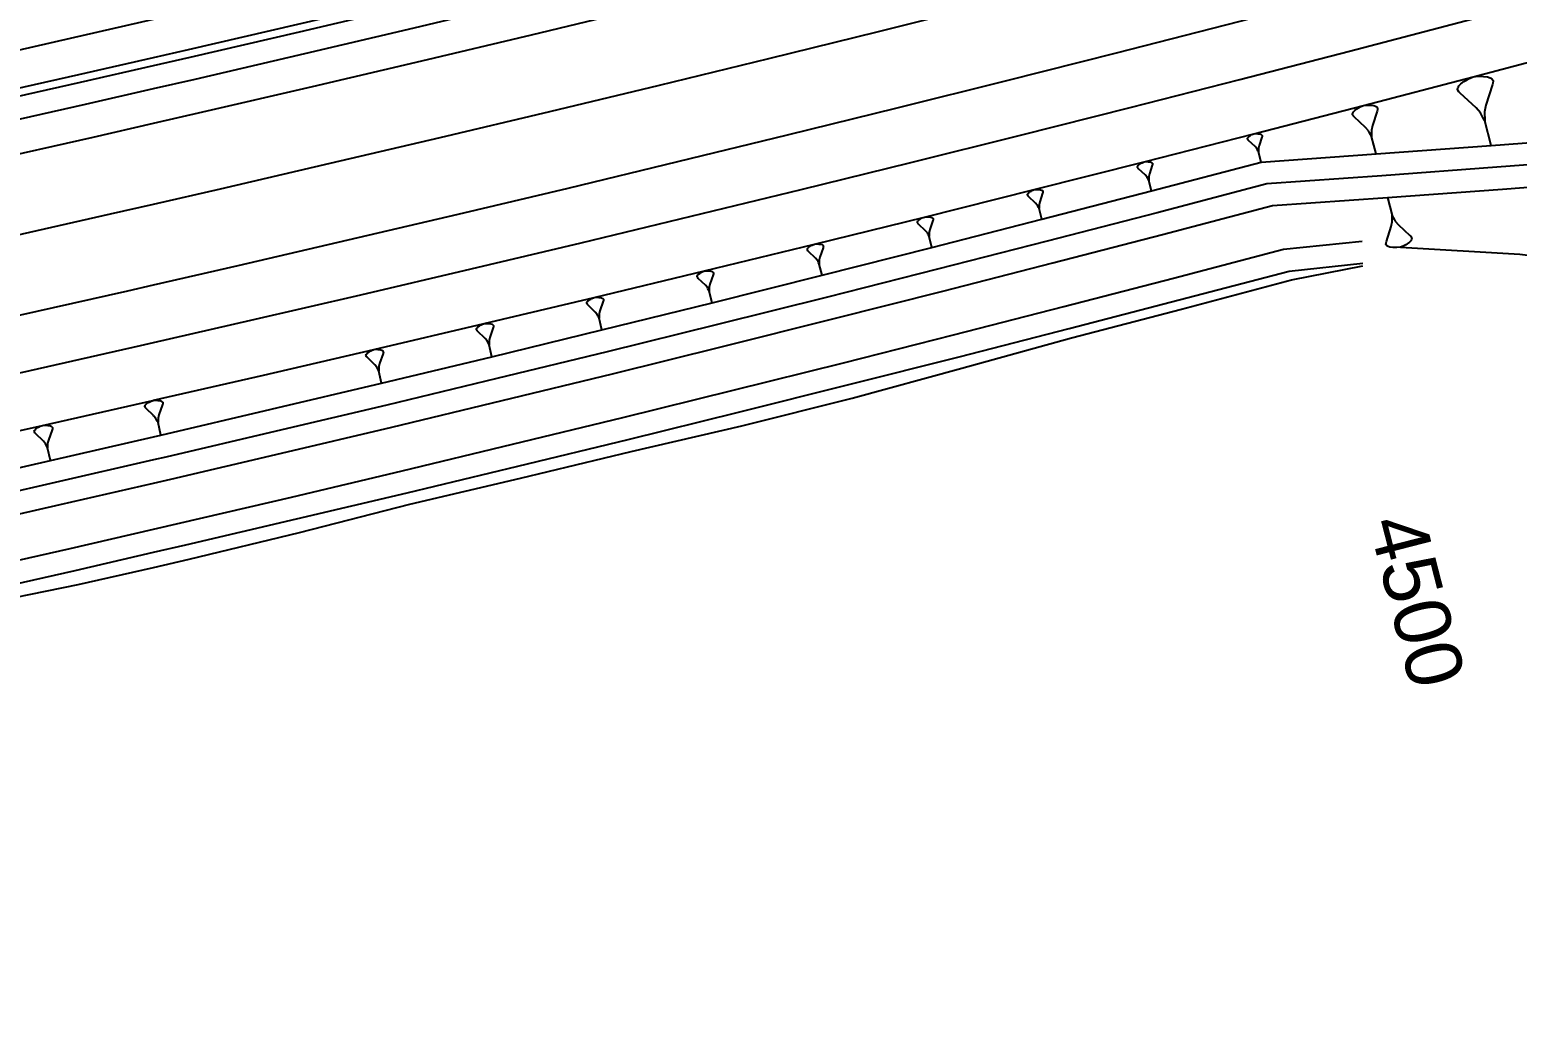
# Model space of a CAD drawing. Extents: x 384551 to 386632, y 802806 to 803252.
# Drawn here: x 385894.5 to 385960.6, y 802847.8 to 802892.2 of the extents above; entities that cross this region are included whole.
import ezdxf
from ezdxf.enums import TextEntityAlignment as Align

# ---------------------------------------------------------------- set-up
doc = ezdxf.new("R2010")
doc.units = 0
doc.layers.get('0').update_dxf_attribs({"linetype": 'CONTINUOUS'})
doc.styles.add('ARIAL', font='ARIAL.FON')

msp = doc.modelspace()

# ---------------------------------------------------------------- linework, layer by layer
at = {"color": 7}
for p, q in [((385958.4255, 802890.0628), (385958.6372, 802890.152)), ((385958.6372, 802890.152), (385958.8655, 802890.1784)), ((385958.8655, 802890.1784), (385958.9995, 802890.1801)), ((385958.9995, 802890.1801), (385959.1021, 802890.1734)), ((385959.1021, 802890.1734), (385959.2758, 802890.1518)), ((385959.2758, 802890.1518), (385959.3866, 802890.1138)), ((385959.3866, 802890.1138), (385959.4263, 802890.0906)), ((385959.4263, 802890.0906), (385959.466, 802890.0674)), ((385957.9423, 802889.5998), (385957.9572, 802889.6709)), ((385957.9505, 802889.5683), (385957.9423, 802889.5998)), ((385958.0068, 802889.4823), (385957.9505, 802889.5683)), ((385957.9572, 802889.6709), (385957.9804, 802889.7106)), ((385957.9804, 802889.7106), (385958.0035, 802889.7503)), ((385958.0035, 802889.7503), (385958.0813, 802889.8379)), ((385958.0547, 802889.4277), (385958.0068, 802889.4823)), ((385958.7642, 802888.774), (385958.0547, 802889.4277)), ((385958.0813, 802889.8379), (385958.222, 802889.9421)), ((385958.222, 802889.9421), (385958.308, 802889.9983)), ((385958.308, 802889.9983), (385958.4255, 802890.0628)), ((385959.5007, 802889.8077), (385959.2042, 802888.8897)), ((385959.466, 802890.0674), (385959.514, 802890.0128)), ((385959.5156, 802889.8788), (385959.5007, 802889.8077)), ((385959.514, 802890.0128), (385959.5222, 802889.9814)), ((385959.5222, 802889.9814), (385959.5156, 802889.8788)), ((385953.4741, 802888.7322), (385953.5349, 802888.7717)), ((385953.5349, 802888.7717), (385953.6179, 802888.8169)), ((385953.6179, 802888.8169), (385953.7674, 802888.8795)), ((385953.7674, 802888.8795), (385953.9285, 802888.8976)), ((385953.9285, 802888.8976), (385954.023, 802888.8985)), ((385954.023, 802888.8985), (385954.0954, 802888.8936)), ((385954.0954, 802888.8936), (385954.2178, 802888.8781)), ((385954.2178, 802888.8781), (385954.2959, 802888.851)), ((385954.2959, 802888.851), (385954.3239, 802888.8346)), ((385954.3239, 802888.8346), (385954.3518, 802888.8182)), ((385954.3518, 802888.8182), (385954.3856, 802888.7795)), ((385954.3856, 802888.7795), (385954.3913, 802888.7574)), ((385958.956, 802888.5556), (385958.7642, 802888.774)), ((385959.2042, 802888.8897), (385959.1446, 802888.6051)), ((385953.2762, 802888.4913), (385953.2868, 802888.5414)), ((385953.2819, 802888.4691), (385953.2762, 802888.4913)), ((385953.3214, 802888.4083), (385953.2819, 802888.4691)), ((385953.2868, 802888.5414), (385953.3032, 802888.5694)), ((385953.3032, 802888.5694), (385953.3197, 802888.5973)), ((385953.3197, 802888.5973), (385953.3747, 802888.659)), ((385953.3551, 802888.3697), (385953.3214, 802888.4083)), ((385953.8543, 802887.9072), (385953.3551, 802888.3697)), ((385953.3747, 802888.659), (385953.4741, 802888.7322)), ((385954.3758, 802888.6349), (385954.1649, 802887.9879)), ((385954.3864, 802888.685), (385954.3758, 802888.6349)), ((385954.3913, 802888.7574), (385954.3864, 802888.685)), ((385959.0205, 802888.4381), (385958.956, 802888.5556)), ((385959.0849, 802888.3206), (385959.0205, 802888.4381)), ((385959.1494, 802888.2032), (385959.0849, 802888.3206)), ((385959.1446, 802888.6051), (385959.1462, 802888.4711)), ((385959.1462, 802888.4711), (385959.1478, 802888.3372)), ((385959.1478, 802888.3372), (385959.1494, 802888.2032)), ((385959.4386, 802887.103), (385959.1494, 802888.2032)), ((385948.614, 802887.4246), (385948.6236, 802887.4408)), ((385948.6236, 802887.4408), (385948.6332, 802887.457)), ((385948.6332, 802887.457), (385948.6653, 802887.4928)), ((385948.6653, 802887.4928), (385948.7233, 802887.5352)), ((385948.7233, 802887.5352), (385948.7587, 802887.5581)), ((385948.7587, 802887.5581), (385948.807, 802887.5843)), ((385948.807, 802887.5843), (385948.8941, 802887.6204)), ((385948.8941, 802887.6204), (385948.9879, 802887.6308)), ((385948.9879, 802887.6308), (385949.0428, 802887.6311)), ((385949.0428, 802887.6311), (385949.0849, 802887.6281)), ((385949.0849, 802887.6281), (385949.1561, 802887.6189)), ((385949.2476, 802887.4772), (385949.1239, 802887.1012)), ((385949.1561, 802887.6189), (385949.2015, 802887.603)), ((385949.2015, 802887.603), (385949.2177, 802887.5934)), ((385949.2177, 802887.5934), (385949.234, 802887.5838)), ((385949.234, 802887.5838), (385949.2535, 802887.5613)), ((385949.2539, 802887.5063), (385949.2476, 802887.4772)), ((385949.2535, 802887.5613), (385949.2568, 802887.5484)), ((385949.2568, 802887.5484), (385949.2539, 802887.5063)), ((385953.9891, 802887.7528), (385953.8543, 802887.9072)), ((385954.0344, 802887.6698), (385953.9891, 802887.7528)), ((385954.0796, 802887.5868), (385954.0344, 802887.6698)), ((385954.1249, 802887.5038), (385954.0796, 802887.5868)), ((385954.1649, 802887.9879), (385954.1223, 802887.7874)), ((385954.1223, 802887.7874), (385954.1231, 802887.6929)), ((385954.1231, 802887.6929), (385954.124, 802887.5984)), ((385954.124, 802887.5984), (385954.1249, 802887.5038)), ((385954.3267, 802886.7273), (385954.1249, 802887.5038)), ((385948.6077, 802887.3954), (385948.614, 802887.4246)), ((385948.611, 802887.3825), (385948.6077, 802887.3954)), ((385948.6339, 802887.3471), (385948.611, 802887.3825)), ((385948.6535, 802887.3246), (385948.6339, 802887.3471)), ((385948.9431, 802887.0548), (385948.6535, 802887.3246)), ((385949.0213, 802886.9647), (385948.9431, 802887.0548)), ((385949.0474, 802886.9164), (385949.0213, 802886.9647)), ((385949.0736, 802886.868), (385949.0474, 802886.9164)), ((385949.0998, 802886.8197), (385949.0736, 802886.868)), ((385949.1239, 802887.1012), (385949.0988, 802886.9846)), ((385949.0988, 802886.9846), (385949.0991, 802886.9296)), ((385949.0991, 802886.9296), (385949.0995, 802886.8746)), ((385949.0995, 802886.8746), (385949.0998, 802886.8197)), ((385949.2159, 802886.3676), (385949.0998, 802886.8197)), ((385943.7226, 802886.1447), (385943.7292, 802886.1747)), ((385943.726, 802886.1315), (385943.7226, 802886.1447)), ((385943.7494, 802886.095), (385943.726, 802886.1315)), ((385943.7292, 802886.1747), (385943.7391, 802886.1913)), ((385943.7391, 802886.1913), (385943.749, 802886.2079)), ((385943.749, 802886.2079), (385943.782, 802886.2446)), ((385943.782, 802886.2446), (385943.8417, 802886.288)), ((385943.8417, 802886.288), (385943.8781, 802886.3113)), ((385943.8781, 802886.3113), (385943.9278, 802886.3381)), ((385943.9278, 802886.3381), (385944.0173, 802886.375)), ((385944.0173, 802886.375), (385944.1136, 802886.3853)), ((385944.1136, 802886.3853), (385944.17, 802886.3855)), ((385944.17, 802886.3855), (385944.2132, 802886.3823)), ((385944.2132, 802886.3823), (385944.2863, 802886.3726)), ((385944.3798, 802886.2269), (385944.2517, 802885.8412)), ((385944.2863, 802886.3726), (385944.3328, 802886.3562)), ((385944.3328, 802886.3562), (385944.3495, 802886.3463)), ((385944.3495, 802886.3463), (385944.3661, 802886.3364)), ((385944.3661, 802886.3364), (385944.3861, 802886.3132)), ((385944.3863, 802886.2568), (385944.3798, 802886.2269)), ((385944.3861, 802886.3132), (385944.3895, 802886.2999)), ((385944.3895, 802886.2999), (385944.3863, 802886.2568)), ((385943.7694, 802886.0719), (385943.7494, 802886.095)), ((385944.0659, 802885.794), (385943.7694, 802886.0719)), ((385944.146, 802885.7013), (385944.0659, 802885.794)), ((385944.1727, 802885.6516), (385944.146, 802885.7013)), ((385944.1995, 802885.6019), (385944.1727, 802885.6516)), ((385944.2262, 802885.5522), (385944.1995, 802885.6019)), ((385944.2517, 802885.8412), (385944.2256, 802885.7216)), ((385944.2256, 802885.7216), (385944.2258, 802885.6651)), ((385944.2258, 802885.6651), (385944.226, 802885.6087)), ((385944.226, 802885.6087), (385944.2262, 802885.5522)), ((385944.3442, 802885.0878), (385944.2262, 802885.5522)), ((385938.8344, 802884.9079), (385938.8411, 802884.9385)), ((385938.8378, 802884.8943), (385938.8344, 802884.9079)), ((385938.8616, 802884.8568), (385938.8378, 802884.8943)), ((385938.8411, 802884.9385), (385938.8513, 802884.9555)), ((385938.8513, 802884.9555), (385938.8615, 802884.9726)), ((385938.8615, 802884.9726), (385938.8955, 802885.01)), ((385938.8821, 802884.833), (385938.8616, 802884.8568)), ((385939.1853, 802884.5474), (385938.8821, 802884.833)), ((385938.8955, 802885.01), (385938.9568, 802885.0543)), ((385938.9568, 802885.0543), (385938.9942, 802885.0782)), ((385938.9942, 802885.0782), (385939.0452, 802885.1055)), ((385939.0452, 802885.1055), (385939.1371, 802885.143)), ((385939.1371, 802885.143), (385939.2358, 802885.1533)), ((385939.2358, 802885.1533), (385939.2936, 802885.1534)), ((385939.2936, 802885.1534), (385939.3379, 802885.15)), ((385939.3379, 802885.15), (385939.4128, 802885.1399)), ((385939.5082, 802884.9902), (385939.3758, 802884.5952)), ((385939.4128, 802885.1399), (385939.4605, 802885.1229)), ((385939.4605, 802885.1229), (385939.4775, 802885.1127)), ((385939.4775, 802885.1127), (385939.4945, 802885.1025)), ((385939.4945, 802885.1025), (385939.515, 802885.0787)), ((385939.515, 802885.0208), (385939.5082, 802884.9902)), ((385939.515, 802885.0787), (385939.5184, 802885.0651)), ((385939.5184, 802885.0651), (385939.515, 802885.0208)), ((385939.267, 802884.4522), (385939.1853, 802884.5474)), ((385939.2943, 802884.4011), (385939.267, 802884.4522)), ((385939.3216, 802884.3501), (385939.2943, 802884.4011)), ((385939.3489, 802884.2991), (385939.3216, 802884.3501)), ((385939.3758, 802884.5952), (385939.3487, 802884.4727)), ((385939.3487, 802884.4727), (385939.3488, 802884.4148)), ((385939.3488, 802884.4148), (385939.3488, 802884.3569)), ((385939.3488, 802884.3569), (385939.3489, 802884.2991)), ((385939.4684, 802883.8227), (385939.3489, 802884.2991)), ((385954.8296, 802884.7915), (385955.0366, 802883.9951)), ((385933.9429, 802883.6848), (385933.95, 802883.7162)), ((385933.9464, 802883.6709), (385933.9429, 802883.6848)), ((385933.9707, 802883.6325), (385933.9464, 802883.6709)), ((385933.95, 802883.7162), (385933.9604, 802883.7336)), ((385933.9604, 802883.7336), (385933.9709, 802883.751)), ((385933.9916, 802883.6081), (385933.9707, 802883.6325)), ((385933.9709, 802883.751), (385934.0058, 802883.7892)), ((385934.3011, 802883.3149), (385933.9916, 802883.6081)), ((385934.0058, 802883.7892), (385934.0686, 802883.8344)), ((385934.0686, 802883.8344), (385934.107, 802883.8587)), ((385934.107, 802883.8587), (385934.1593, 802883.8865)), ((385934.1593, 802883.8865), (385934.2534, 802883.9246)), ((385934.2534, 802883.9246), (385934.3545, 802883.9349)), ((385934.3545, 802883.9349), (385934.4137, 802883.9348)), ((385934.4137, 802883.9348), (385934.459, 802883.9312)), ((385934.459, 802883.9312), (385934.5356, 802883.9206)), ((385934.6329, 802883.7671), (385934.4963, 802883.3633)), ((385934.5356, 802883.9206), (385934.5844, 802883.9031)), ((385934.5844, 802883.9031), (385934.6018, 802883.8926)), ((385934.6018, 802883.8926), (385934.6192, 802883.8821)), ((385934.6192, 802883.8821), (385934.64, 802883.8577)), ((385934.6399, 802883.7985), (385934.6329, 802883.7671)), ((385934.6435, 802883.8438), (385934.6399, 802883.7985)), ((385934.64, 802883.8577), (385934.6435, 802883.8438)), ((385954.7793, 802882.835), (385954.9955, 802883.4985)), ((385954.9955, 802883.4985), (385955.0393, 802883.7042)), ((385955.0366, 802883.9951), (385955.083, 802883.9099)), ((385955.0375, 802883.8981), (385955.0366, 802883.9951)), ((385955.0384, 802883.8012), (385955.0375, 802883.8981)), ((385955.0393, 802883.7042), (385955.0384, 802883.8012)), ((385955.083, 802883.9099), (385955.1294, 802883.8248)), ((385955.1294, 802883.8248), (385955.1758, 802883.7397)), ((385955.1758, 802883.7397), (385955.3141, 802883.5813)), ((385955.3141, 802883.5813), (385955.8261, 802883.107)), ((385934.3845, 802883.2172), (385934.3011, 802883.3149)), ((385934.4123, 802883.1649), (385934.3845, 802883.2172)), ((385934.44, 802883.1125), (385934.4123, 802883.1649)), ((385934.4678, 802883.0602), (385934.44, 802883.1125)), ((385934.4679, 802883.1195), (385934.4678, 802883.0602)), ((385934.5888, 802882.5723), (385934.4678, 802883.0602)), ((385934.468, 802883.1787), (385934.4679, 802883.1195)), ((385934.4681, 802883.2379), (385934.468, 802883.1787)), ((385934.4963, 802883.3633), (385934.4681, 802883.2379)), ((385954.7683, 802882.7836), (385954.7793, 802882.835)), ((385955.8624, 802882.8735), (385955.806, 802882.8103)), ((385955.8261, 802883.107), (385955.8607, 802883.0674)), ((385955.8607, 802883.0674), (385955.9012, 802883.005)), ((385955.8793, 802882.9022), (385955.8624, 802882.8735)), ((385955.8961, 802882.9309), (385955.8793, 802882.9022)), ((385955.9071, 802882.9823), (385955.8961, 802882.9309)), ((385955.9012, 802883.005), (385955.9071, 802882.9823)), ((385929.0484, 802882.4756), (385929.0557, 802882.5076)), ((385929.0519, 802882.4613), (385929.0484, 802882.4756)), ((385929.0766, 802882.4221), (385929.0519, 802882.4613)), ((385929.0557, 802882.5076), (385929.0664, 802882.5254)), ((385929.0664, 802882.5254), (385929.0772, 802882.5431)), ((385929.0979, 802882.397), (385929.0766, 802882.4221)), ((385929.0772, 802882.5431), (385929.113, 802882.5821)), ((385929.4134, 802882.0965), (385929.0979, 802882.397)), ((385929.113, 802882.5821), (385929.1773, 802882.6281)), ((385929.1773, 802882.6281), (385929.2166, 802882.6529)), ((385929.2166, 802882.6529), (385929.2701, 802882.6811)), ((385929.2701, 802882.6811), (385929.3664, 802882.7198)), ((385929.3664, 802882.7198), (385929.4697, 802882.73)), ((385929.4697, 802882.73), (385929.5303, 802882.7297)), ((385929.5303, 802882.7297), (385929.5765, 802882.726)), ((385929.5765, 802882.726), (385929.6548, 802882.7149)), ((385929.7538, 802882.5578), (385929.613, 802882.1454)), ((385929.6548, 802882.7149), (385929.7046, 802882.6969)), ((385929.7046, 802882.6969), (385929.7224, 802882.6861)), ((385929.7224, 802882.6861), (385929.7401, 802882.6753)), ((385929.7401, 802882.6753), (385929.7614, 802882.6503)), ((385929.7611, 802882.5898), (385929.7538, 802882.5578)), ((385929.7648, 802882.6361), (385929.7611, 802882.5898)), ((385929.7614, 802882.6503), (385929.7648, 802882.6361)), ((385954.7633, 802882.7094), (385954.7683, 802882.7836)), ((385954.7692, 802882.6866), (385954.7633, 802882.7094)), ((385954.8038, 802882.647), (385954.7692, 802882.6866)), ((385954.8325, 802882.6302), (385954.8038, 802882.647)), ((385954.8612, 802882.6134), (385954.8325, 802882.6302)), ((385954.9412, 802882.5856), (385954.8612, 802882.6134)), ((385955.0669, 802882.5696), (385954.9412, 802882.5856)), ((385955.141, 802882.5646), (385955.0669, 802882.5696)), ((385955.238, 802882.5655), (385955.141, 802882.5646)), ((385955.4032, 802882.5841), (385955.238, 802882.5655)), ((385955.5566, 802882.6483), (385955.4032, 802882.5841)), ((385955.6417, 802882.6947), (385955.5566, 802882.6483)), ((385955.704, 802882.7352), (385955.6417, 802882.6947)), ((385955.806, 802882.8103), (385955.704, 802882.7352)), ((385924.3777, 802881.4893), (385924.4761, 802881.5286)), ((385924.4761, 802881.5286), (385924.5816, 802881.5387)), ((385924.5816, 802881.5387), (385924.6434, 802881.5382)), ((385924.6434, 802881.5382), (385924.6906, 802881.5343)), ((385924.6906, 802881.5343), (385924.7705, 802881.5228)), ((385924.7705, 802881.5228), (385924.8212, 802881.5042)), ((385924.8212, 802881.5042), (385924.8393, 802881.4932)), ((385924.8393, 802881.4932), (385924.8574, 802881.4821)), ((385929.4984, 802881.9964), (385929.4134, 802882.0965)), ((385929.5266, 802881.9428), (385929.4984, 802881.9964)), ((385929.5548, 802881.8893), (385929.5266, 802881.9428)), ((385929.5831, 802881.8357), (385929.5548, 802881.8893)), ((385929.5834, 802881.8963), (385929.5831, 802881.8357)), ((385929.7054, 802881.3367), (385929.5831, 802881.8357)), ((385929.5836, 802881.9568), (385929.5834, 802881.8963)), ((385929.5839, 802882.0173), (385929.5836, 802881.9568)), ((385929.613, 802882.1454), (385929.5839, 802882.0173)), ((385924.1508, 802881.2802), (385924.1583, 802881.3129)), ((385924.1543, 802881.2656), (385924.1508, 802881.2802)), ((385924.1794, 802881.2255), (385924.1543, 802881.2656)), ((385924.1583, 802881.3129), (385924.1693, 802881.331)), ((385924.1693, 802881.331), (385924.1804, 802881.3491)), ((385924.2011, 802881.1999), (385924.1794, 802881.2255)), ((385924.1804, 802881.3491), (385924.217, 802881.3888)), ((385924.5222, 802880.8922), (385924.2011, 802881.1999)), ((385924.217, 802881.3888), (385924.2828, 802881.4355)), ((385924.2828, 802881.4355), (385924.3229, 802881.4607)), ((385924.3229, 802881.4607), (385924.3777, 802881.4893)), ((385924.6087, 802880.7898), (385924.5222, 802880.8922)), ((385924.7262, 802880.9415), (385924.6961, 802880.8109)), ((385924.871, 802881.3621), (385924.7262, 802880.9415)), ((385924.8574, 802881.4821), (385924.879, 802881.4565)), ((385924.8785, 802881.3947), (385924.871, 802881.3621)), ((385924.8825, 802881.442), (385924.8785, 802881.3947)), ((385924.879, 802881.4565), (385924.8825, 802881.442)), ((385919.2805, 802880.1688), (385919.3179, 802880.2091)), ((385919.3179, 802880.2091), (385919.3851, 802880.2566)), ((385919.3851, 802880.2566), (385919.4261, 802880.2821)), ((385919.4261, 802880.2821), (385919.482, 802880.3112)), ((385919.482, 802880.3112), (385919.5825, 802880.3509)), ((385919.5825, 802880.3509), (385919.69, 802880.361)), ((385919.69, 802880.361), (385919.753, 802880.3603)), ((385919.753, 802880.3603), (385919.8011, 802880.3561)), ((385919.8011, 802880.3561), (385919.8825, 802880.3442)), ((385919.9846, 802880.1801), (385919.8357, 802879.7518)), ((385919.8825, 802880.3442), (385919.9342, 802880.3251)), ((385919.9342, 802880.3251), (385919.9526, 802880.3138)), ((385919.9526, 802880.3138), (385919.971, 802880.3025)), ((385919.971, 802880.3025), (385919.993, 802880.2763)), ((385919.9924, 802880.2134), (385919.9846, 802880.1801)), ((385919.9966, 802880.2615), (385919.9924, 802880.2134)), ((385919.993, 802880.2763), (385919.9966, 802880.2615)), ((385924.6374, 802880.735), (385924.6087, 802880.7898)), ((385924.6661, 802880.6803), (385924.6374, 802880.735)), ((385924.6947, 802880.6256), (385924.6661, 802880.6803)), ((385924.6952, 802880.6874), (385924.6947, 802880.6256)), ((385924.8182, 802880.1158), (385924.6947, 802880.6256)), ((385924.6956, 802880.7491), (385924.6952, 802880.6874)), ((385924.6961, 802880.8109), (385924.6956, 802880.7491)), ((385919.2501, 802880.0987), (385919.2579, 802880.1319)), ((385919.2537, 802880.0838), (385919.2501, 802880.0987)), ((385919.2792, 802880.0428), (385919.2537, 802880.0838)), ((385919.2579, 802880.1319), (385919.2692, 802880.1503)), ((385919.2692, 802880.1503), (385919.2805, 802880.1688)), ((385919.3011, 802880.0166), (385919.2792, 802880.0428)), ((385919.6277, 802879.702), (385919.3011, 802880.0166)), ((385919.7156, 802879.5974), (385919.6277, 802879.702)), ((385919.7447, 802879.5415), (385919.7156, 802879.5974)), ((385919.7737, 802879.4856), (385919.7447, 802879.5415)), ((385919.8041, 802879.5557), (385919.8034, 802879.4927)), ((385919.8047, 802879.6187), (385919.8041, 802879.5557)), ((385919.8357, 802879.7518), (385919.8047, 802879.6187)), ((385914.3465, 802878.931), (385914.3544, 802878.9648)), ((385914.35, 802878.9158), (385914.3465, 802878.931)), ((385914.3759, 802878.874), (385914.35, 802878.9158)), ((385914.3544, 802878.9648), (385914.366, 802878.9835)), ((385914.366, 802878.9835), (385914.3776, 802879.0022)), ((385914.3982, 802878.8473), (385914.3759, 802878.874)), ((385914.3776, 802879.0022), (385914.4158, 802879.0432)), ((385914.4158, 802879.0432), (385914.4844, 802879.0914)), ((385914.4844, 802879.0914), (385914.5262, 802879.1173)), ((385914.5262, 802879.1173), (385914.5832, 802879.1467)), ((385914.5832, 802879.1467), (385914.6856, 802879.1869)), ((385914.6856, 802879.1869), (385914.7951, 802879.1968)), ((385914.7951, 802879.1968), (385914.8593, 802879.196)), ((385914.8593, 802879.196), (385914.9083, 802879.1916)), ((385914.9083, 802879.1916), (385914.9911, 802879.1792)), ((385915.0946, 802879.0118), (385914.9418, 802878.5761)), ((385914.9911, 802879.1792), (385915.0437, 802879.1596)), ((385915.0437, 802879.1596), (385915.0624, 802879.148)), ((385915.0624, 802879.148), (385915.0811, 802879.1365)), ((385915.0811, 802879.1365), (385915.1034, 802879.1098)), ((385915.1026, 802879.0456), (385915.0946, 802879.0118)), ((385915.107, 802879.0946), (385915.1026, 802879.0456)), ((385915.1034, 802879.1098), (385915.107, 802879.0946)), ((385919.8028, 802879.4297), (385919.7737, 802879.4856)), ((385919.8034, 802879.4927), (385919.8028, 802879.4297)), ((385919.9272, 802878.9097), (385919.8028, 802879.4297)), ((385914.7298, 802878.526), (385914.3982, 802878.8473)), ((385914.819, 802878.4192), (385914.7298, 802878.526)), ((385914.8484, 802878.3622), (385914.819, 802878.4192)), ((385914.8779, 802878.3053), (385914.8484, 802878.3622)), ((385914.9073, 802878.2483), (385914.8779, 802878.3053)), ((385914.9082, 802878.3124), (385914.9073, 802878.2483)), ((385915.0325, 802877.7184), (385914.9073, 802878.2483)), ((385914.909, 802878.3766), (385914.9082, 802878.3124)), ((385914.9098, 802878.4407), (385914.909, 802878.3766)), ((385914.9418, 802878.5761), (385914.9098, 802878.4407)), ((385909.4398, 802877.7771), (385909.4481, 802877.8115)), ((385909.4434, 802877.7617), (385909.4398, 802877.7771)), ((385909.4696, 802877.7191), (385909.4434, 802877.7617)), ((385909.4481, 802877.8115), (385909.4599, 802877.8305)), ((385909.4599, 802877.8305), (385909.4717, 802877.8495)), ((385909.4922, 802877.6919), (385909.4696, 802877.7191)), ((385909.4717, 802877.8495), (385909.5107, 802877.8911)), ((385909.8286, 802877.3642), (385909.4922, 802877.6919)), ((385909.5107, 802877.8911), (385909.5806, 802877.9399)), ((385909.5806, 802877.9399), (385909.6232, 802877.9661)), ((385909.6232, 802877.9661), (385909.6812, 802877.9959)), ((385909.6812, 802877.9959), (385909.7855, 802878.0365)), ((385909.7855, 802878.0365), (385909.8969, 802878.0462)), ((385909.8969, 802878.0462), (385909.9622, 802878.0452)), ((385909.9622, 802878.0452), (385910.012, 802878.0406)), ((385910.012, 802878.0406), (385910.0962, 802878.0277)), ((385910.201, 802877.8572), (385910.0443, 802877.4145)), ((385910.0962, 802878.0277), (385910.1496, 802878.0077)), ((385910.1496, 802878.0077), (385910.1686, 802877.9959)), ((385910.1686, 802877.9959), (385910.1876, 802877.9841)), ((385910.1876, 802877.9841), (385910.2102, 802877.9568)), ((385910.2092, 802877.8916), (385910.201, 802877.8572)), ((385910.2138, 802877.9414), (385910.2092, 802877.8916)), ((385910.2102, 802877.9568), (385910.2138, 802877.9414)), ((385909.919, 802877.2553), (385909.8286, 802877.3642)), ((385909.9488, 802877.1973), (385909.919, 802877.2553)), ((385909.9786, 802877.1392), (385909.9488, 802877.1973)), ((385910.0084, 802877.0812), (385909.9786, 802877.1392)), ((385910.0094, 802877.1464), (385910.0084, 802877.0812)), ((385910.1342, 802876.5419), (385910.0084, 802877.0812)), ((385910.0104, 802877.2116), (385910.0094, 802877.1464)), ((385910.0115, 802877.2769), (385910.0104, 802877.2116)), ((385910.0443, 802877.4145), (385910.0115, 802877.2769)), ((385899.6179, 802875.511), (385899.6266, 802875.5464)), ((385899.6266, 802875.5464), (385899.6389, 802875.566)), ((385899.6389, 802875.566), (385899.6512, 802875.5855)), ((385899.6512, 802875.5855), (385899.6917, 802875.6282)), ((385899.6917, 802875.6282), (385899.764, 802875.6781)), ((385899.764, 802875.6781), (385899.8081, 802875.7048)), ((385899.8081, 802875.7048), (385899.8681, 802875.7352)), ((385899.8681, 802875.7352), (385899.9758, 802875.7764)), ((385899.9758, 802875.7764), (385900, 802875.7784)), ((385900, 802875.7784), (385900.0908, 802875.7859)), ((385900.0908, 802875.7859), (385900.158, 802875.7844)), ((385900.158, 802875.7844), (385900.2094, 802875.7794)), ((385900.2094, 802875.7794), (385900.2961, 802875.7657)), ((385900.4032, 802875.5892), (385900.2391, 802875.1336)), ((385900.2961, 802875.7657), (385900.3511, 802875.7447)), ((385900.3511, 802875.7447), (385900.3706, 802875.7324)), ((385900.3706, 802875.7324), (385900.3902, 802875.7201)), ((385900.3902, 802875.7201), (385900.4133, 802875.6919)), ((385900.4119, 802875.6247), (385900.4032, 802875.5892)), ((385900.4169, 802875.676), (385900.4119, 802875.6247)), ((385900.4133, 802875.6919), (385900.4169, 802875.676)), ((385899.6215, 802875.4951), (385899.6179, 802875.511)), ((385899.6483, 802875.451), (385899.6215, 802875.4951)), ((385899.6714, 802875.4228), (385899.6483, 802875.451)), ((385900, 802875.0992), (385899.6714, 802875.4228)), ((385900.0164, 802875.083), (385900, 802875.0992)), ((385900.109, 802874.9702), (385900.0164, 802875.083)), ((385900.1394, 802874.9102), (385900.109, 802874.9702)), ((385900.1698, 802874.8502), (385900.1394, 802874.9102)), ((385900.203, 802874.9247), (385900.2016, 802874.8574)), ((385900.2045, 802874.9919), (385900.203, 802874.9247)), ((385900.2391, 802875.1336), (385900.2045, 802874.9919)), ((385894.7027, 802874.3987), (385894.7116, 802874.4347)), ((385894.7063, 802874.3826), (385894.7027, 802874.3987)), ((385894.7333, 802874.3378), (385894.7063, 802874.3826)), ((385894.7116, 802874.4347), (385894.7241, 802874.4544)), ((385894.7241, 802874.4544), (385894.7366, 802874.4742)), ((385894.7567, 802874.3092), (385894.7333, 802874.3378)), ((385894.7366, 802874.4742), (385894.7778, 802874.5173)), ((385895.1055, 802873.9637), (385894.7567, 802874.3092)), ((385894.7778, 802874.5173), (385894.8512, 802874.5677)), ((385894.8512, 802874.5677), (385894.896, 802874.5947)), ((385894.896, 802874.5947), (385894.957, 802874.6254)), ((385894.957, 802874.6254), (385895.0663, 802874.6669)), ((385895.0663, 802874.6669), (385895.1829, 802874.6761)), ((385895.1829, 802874.6761), (385895.2511, 802874.6745)), ((385895.2511, 802874.6745), (385895.3031, 802874.6692)), ((385895.3031, 802874.6692), (385895.3911, 802874.655)), ((385895.4991, 802874.4759), (385895.3315, 802874.0144)), ((385895.3911, 802874.655), (385895.4467, 802874.6336)), ((385895.4467, 802874.6336), (385895.4665, 802874.6211)), ((385895.4665, 802874.6211), (385895.4863, 802874.6086)), ((385895.4863, 802874.6086), (385895.5096, 802874.5799)), ((385895.508, 802874.5118), (385895.4991, 802874.4759)), ((385895.5133, 802874.5638), (385895.508, 802874.5118)), ((385895.5096, 802874.5799), (385895.5133, 802874.5638)), ((385900.2002, 802874.7902), (385900.1698, 802874.8502)), ((385900.2016, 802874.8574), (385900.2002, 802874.7902)), ((385900.3268, 802874.2334), (385900.2002, 802874.7902)), ((385895.1991, 802873.8491), (385895.1055, 802873.9637)), ((385895.2297, 802873.7881), (385895.1991, 802873.8491)), ((385895.2603, 802873.7272), (385895.2297, 802873.7881)), ((385895.291, 802873.6663), (385895.2603, 802873.7272)), ((385895.2926, 802873.7344), (385895.291, 802873.6663)), ((385895.4178, 802873.1014), (385895.291, 802873.6663)), ((385895.2943, 802873.8026), (385895.2926, 802873.7344)), ((385895.2959, 802873.8708), (385895.2943, 802873.8026)), ((385895.3315, 802874.0144), (385895.2959, 802873.8708))]:
    msp.add_line(p, q, dxfattribs=at)
at = {"color": 7, "linetype": 'CONTINUOUS'}
for points in [[(385900, 802880.9113), (385903.7597, 802881.772), (385908.6494, 802882.9057), (385913.536, 802884.053), (385918.4194, 802885.2138), (385923.2995, 802886.3882), (385928.1763, 802887.5761), (385933.0499, 802888.7776), (385937.92, 802889.9926), (385942.7868, 802891.2212), (385947.6501, 802892.4632), (385952.51, 802893.7188), (385957.3664, 802894.9878), (385962.2192, 802896.2704), (385967.0685, 802897.5664), (385971.9141, 802898.8759), (385976.0284, 802900)], [(385900, 802884.5019), (385902.9739, 802885.1827), (385907.8542, 802886.3141), (385912.7313, 802887.4592), (385917.6052, 802888.6178), (385922.4759, 802889.7899), (385927.3433, 802890.9755), (385932.2074, 802892.1747), (385937.0681, 802893.3874), (385941.9254, 802894.6135), (385946.7794, 802895.8532), (385951.6298, 802897.1063), (385956.4768, 802898.3729), (385961.3202, 802899.653), (385962.6187, 802900)], [(385900, 802888.0924), (385902.1882, 802888.5933), (385907.059, 802889.7226), (385911.9266, 802890.8654), (385916.791, 802892.0218), (385921.6523, 802893.1916), (385926.5102, 802894.3749), (385931.3649, 802895.5718), (385936.2162, 802896.7821), (385941.0641, 802898.0059), (385945.9086, 802899.2431), (385948.8382, 802900)], [(385900, 802874.158), (385900.3268, 802874.2334), (385905.2323, 802875.3803), (385910.1342, 802876.5419), (385915.0325, 802877.7184), (385919.9272, 802878.9097), (385924.8182, 802880.1158), (385929.7054, 802881.3367), (385934.5888, 802882.5723), (385939.4684, 802883.8227), (385944.3442, 802885.0878), (385949.2159, 802886.3676), (385954.3267, 802886.7273), (385959.4386, 802887.103), (385964.5515, 802887.4948), (385969.395, 802888.9095), (385974.2338, 802890.3389), (385979.0681, 802891.7828)], [(385800, 802868.1473), (385804.1675, 802868.8605), (385809.0935, 802869.7176), (385814.0171, 802870.5883), (385818.9383, 802871.4728), (385823.8569, 802872.3709), (385828.7731, 802873.2827), (385833.6867, 802874.2081), (385838.5977, 802875.1472), (385843.5061, 802876.0999), (385848.4119, 802877.0662), (385853.3149, 802878.0462), (385858.2152, 802879.0397), (385863.1127, 802880.0469), (385868.0074, 802881.0677), (385872.8992, 802882.1021), (385877.7881, 802883.15), (385882.6742, 802884.2116), (385887.5572, 802885.2867), (385892.4372, 802886.3753), (385897.3142, 802887.4776), (385900, 802888.0924)], [(385964.8084, 802886.5283), (385959.6927, 802886.1358), (385954.5781, 802885.7594), (385949.4647, 802885.3991), (385944.5903, 802884.1185), (385939.7118, 802882.8527), (385934.8295, 802881.6017), (385929.9434, 802880.3654), (385925.0535, 802879.1439), (385920.1598, 802877.9371), (385915.2624, 802876.7452), (385910.3614, 802875.5681), (385905.4568, 802874.4058), (385900.5486, 802873.2583), (385900, 802873.1318)], [(385955.4032, 802882.5841), (385960.7076, 802882.274), (385966.1158, 802881.609), (385971.1132, 802882.5162), (385975.9022, 802884.199), (385979.5761, 802886.2744)], [(385800, 802864.5964), (385804.7627, 802865.4115), (385809.6983, 802866.2702), (385814.6314, 802867.1427), (385819.5622, 802868.0288), (385824.4904, 802868.9287), (385829.4161, 802869.8422), (385834.3393, 802870.7695), (385839.2599, 802871.7104), (385844.1778, 802872.6649), (385849.0931, 802873.6331), (385854.0056, 802874.615), (385858.9154, 802875.6105), (385863.8225, 802876.6196), (385868.7267, 802877.6424), (385873.628, 802878.6788), (385878.5265, 802879.7288), (385883.422, 802880.7924), (385888.3145, 802881.8696), (385893.2041, 802882.9604), (385898.0905, 802884.0647), (385900, 802884.5019)], [(385900, 802869.0269), (385901.4358, 802869.3579), (385906.3548, 802870.5079), (385911.2702, 802871.6727), (385916.1821, 802872.8524), (385921.0903, 802874.0469), (385925.9947, 802875.2562), (385930.8955, 802876.4804), (385935.7924, 802877.7193), (385940.6855, 802878.973), (385945.5747, 802880.2415), (385950.4599, 802881.5248), (385953.7342, 802881.8683)], [(385900, 802868.3595), (385901.5814, 802868.7176), (385906.4936, 802869.9054), (385911.3876, 802871.1696), (385916.3068, 802872.3243), (385921.219, 802873.5086), (385926.142, 802874.648), (385931.0444, 802875.8725), (385935.9194, 802877.2073), (385940.7908, 802878.5534), (385945.6774, 802879.8371), (385950.5616, 802881.1289), (385953.7392, 802881.7572)], [(385800, 802861.0467), (385800.4104, 802861.1157), (385805.3579, 802861.9624), (385810.303, 802862.8229), (385815.2458, 802863.697), (385820.186, 802864.5849), (385825.1239, 802865.4865), (385830.0591, 802866.4018), (385834.9919, 802867.3308), (385839.922, 802868.2736), (385844.8495, 802869.23), (385849.7743, 802870.2001), (385854.6964, 802871.1838), (385859.6157, 802872.1813), (385864.5323, 802873.1924), (385869.446, 802874.2171), (385874.3568, 802875.2555), (385879.2648, 802876.3076), (385884.1698, 802877.3732), (385889.0718, 802878.4525), (385893.9709, 802879.5454), (385898.8668, 802880.6519), (385900, 802880.9113)], [(385800, 802854.1669), (385801.5456, 802854.4261), (385806.512, 802855.2742), (385811.4758, 802856.1374), (385816.437, 802857.0156), (385821.3955, 802857.9088), (385826.3512, 802858.817), (385831.3042, 802859.7402), (385836.2543, 802860.6784), (385841.2016, 802861.6315), (385846.1459, 802862.5996), (385851.0873, 802863.5827), (385856.0257, 802864.5807), (385860.9609, 802865.5936), (385865.8931, 802866.6215), (385870.8221, 802867.6642), (385875.7478, 802868.7219), (385880.6704, 802869.7945), (385885.5896, 802870.8819), (385890.5054, 802871.9842), (385895.4178, 802873.1014), (385900, 802874.158)], [(385900, 802873.1318), (385895.6369, 802872.1257), (385890.7218, 802871.0079), (385885.8032, 802869.905), (385880.8813, 802868.817), (385875.9561, 802867.7438), (385871.0276, 802866.6856), (385866.0959, 802865.6422), (385861.161, 802864.6138), (385856.223, 802863.6003), (385851.2819, 802862.6018), (385846.3379, 802861.6182), (385841.3908, 802860.6496), (385836.4408, 802859.6959), (385831.4879, 802858.7572), (385826.5322, 802857.8335), (385821.5737, 802856.9248), (385816.6125, 802856.0311), (385811.6486, 802855.1524), (385806.6821, 802854.2888), (385801.7129, 802853.4402), (385800, 802853.1529)], [(385800, 802849.0971), (385802.3822, 802849.4965), (385807.3623, 802850.347), (385812.3397, 802851.2126), (385817.3146, 802852.0932), (385822.2867, 802852.9889), (385827.2562, 802853.8996), (385832.2228, 802854.8253), (385837.1866, 802855.766), (385842.1475, 802856.7218), (385847.1055, 802857.6925), (385852.0605, 802858.6783), (385857.0124, 802859.679), (385861.9613, 802860.6947), (385866.9071, 802861.7254), (385871.8497, 802862.771), (385876.789, 802863.8315), (385881.7251, 802864.907), (385886.6579, 802865.9974), (385891.5873, 802867.1027), (385896.5133, 802868.2229), (385900, 802869.0269)], [(385800, 802847.8363), (385802.5747, 802848.3621), (385807.5477, 802849.2725), (385812.5175, 802850.1991), (385817.4864, 802851.1294), (385822.4579, 802852.0441), (385827.426, 802852.9765), (385832.3912, 802853.9242), (385837.3647, 802854.8278), (385842.3544, 802855.6477), (385847.3421, 802856.4825), (385852.2989, 802857.4766), (385857.2056, 802858.7195), (385862.1094, 802859.9697), (385867.0187, 802861.1862), (385871.9294, 802862.3914), (385876.8655, 802863.4721), (385881.8011, 802864.5547), (385886.7477, 802865.5865), (385891.7017, 802866.5863), (385896.6528, 802867.6015), (385900, 802868.3595)]]:
    msp.add_lwpolyline(points, dxfattribs=at)
at = {"color": 2, "linetype": 'CONTINUOUS'}
for points in [[(385900, 802878.3466), (385904.321, 802879.3358), (385909.2175, 802880.4711), (385914.1108, 802881.6199), (385919.0009, 802882.7824), (385923.8878, 802883.9584), (385928.7714, 802885.148), (385933.6517, 802886.3511), (385938.5286, 802887.5678), (385943.4021, 802888.7981), (385948.2721, 802890.0418), (385953.1387, 802891.2991), (385958.0018, 802892.5699), (385962.8614, 802893.8543), (385967.7173, 802895.1521), (385972.5696, 802896.4634), (385977.4183, 802897.7881), (385982.2633, 802899.1264), (385985.3923, 802900)], [(385900, 802889.6312), (385901.8514, 802890.055), (385906.7181, 802891.1834), (385911.5817, 802892.3252), (385916.4421, 802893.4806), (385921.2993, 802894.6495), (385926.1532, 802895.8318), (385931.0038, 802897.0277), (385935.851, 802898.237), (385940.6949, 802899.4597), (385942.8103, 802900)], [(385800, 802872.7127), (385803.4023, 802873.2949), (385808.316, 802874.1499), (385813.2273, 802875.0185), (385818.1361, 802875.9007), (385823.0425, 802876.7966), (385827.9464, 802877.7061), (385832.8477, 802878.6292), (385837.7464, 802879.5659), (385842.6426, 802880.5162), (385847.536, 802881.4801), (385852.4268, 802882.4576), (385857.3148, 802883.4487), (385862.2001, 802884.4534), (385867.0825, 802885.4716), (385871.9621, 802886.5034), (385876.8389, 802887.5488), (385881.7127, 802888.6076), (385886.5835, 802889.6801), (385891.4513, 802890.766), (385896.3161, 802891.8655), (385900, 802892.7088)], [(385800, 802869.6691), (385803.9125, 802870.3386), (385808.8343, 802871.195), (385813.7538, 802872.0651), (385818.6709, 802872.9488), (385823.5855, 802873.8461), (385828.4975, 802874.7571), (385833.407, 802875.6818), (385838.314, 802876.6201), (385843.2183, 802877.572), (385848.1199, 802878.5375), (385853.0189, 802879.5167), (385857.9151, 802880.5094), (385862.8085, 802881.5157), (385867.6991, 802882.5357), (385872.5868, 802883.5692), (385877.4717, 802884.6163), (385882.3537, 802885.6769), (385887.2326, 802886.7511), (385892.1086, 802887.8389), (385896.9815, 802888.9402), (385900, 802889.6312)], [(385800, 802858.5115), (385800.8286, 802858.651), (385805.783, 802859.4988), (385810.735, 802860.3605), (385815.6846, 802861.2358), (385820.6317, 802862.1249), (385825.5763, 802863.0278), (385830.5184, 802863.9444), (385835.458, 802864.8747), (385840.3949, 802865.8187), (385845.3292, 802866.7764), (385850.2608, 802867.7479), (385855.1897, 802868.733), (385860.1159, 802869.7318), (385865.0392, 802870.7443), (385869.9598, 802871.7705), (385874.8774, 802872.8103), (385879.7922, 802873.8638), (385884.704, 802874.9309), (385889.6128, 802876.0117), (385894.5186, 802877.1061), (385899.4213, 802878.2142), (385900, 802878.3466)]]:
    msp.add_lwpolyline(points, dxfattribs=at)
at = {"color": 1, "linetype": 'CONTINUOUS'}
for points in [[(385900, 802875.782), (385904.8822, 802876.8996), (385909.7855, 802878.0365), (385914.6856, 802879.1869), (385919.5825, 802880.3509), (385924.4761, 802881.5286), (385929.3664, 802882.7198), (385934.2534, 802883.9246), (385939.1371, 802885.143), (385944.0173, 802886.375), (385948.8941, 802887.6204), (385953.7674, 802888.8795), (385958.6372, 802890.152), (385963.5035, 802891.4381), (385968.3662, 802892.7377), (385973.2252, 802894.0508), (385978.0806, 802895.3774), (385982.9322, 802896.7175), (385986.8109, 802897.7993), (385987.7261, 802898.2636), (385991.1363, 802900)], [(385900, 802890.6571), (385901.6269, 802891.0295), (385906.4909, 802892.1572), (385911.3518, 802893.2985), (385916.2095, 802894.4532), (385921.064, 802895.6214), (385925.9152, 802896.8031), (385930.7631, 802897.9983), (385935.6076, 802899.2069), (385938.7494, 802900)], [(385900, 802891.0161), (385901.5483, 802891.3706), (385906.4114, 802892.4981), (385911.2713, 802893.6391), (385916.1281, 802894.7936), (385920.9816, 802895.9616), (385925.8319, 802897.143), (385930.6788, 802898.338), (385935.5224, 802899.5464), (385937.3195, 802900)], [(385800, 802871.0387), (385803.6829, 802871.669), (385808.6011, 802872.5247), (385813.5169, 802873.3941), (385818.4302, 802874.2771), (385823.3411, 802875.1738), (385828.2495, 802876.0842), (385833.1553, 802877.0081), (385838.0586, 802877.9457), (385842.9592, 802878.8969), (385847.8572, 802879.8617), (385852.7524, 802880.8401), (385857.645, 802881.8321), (385862.5347, 802882.8377), (385867.4216, 802883.8569), (385872.3057, 802884.8896), (385877.1869, 802885.9359), (385882.0652, 802886.9958), (385886.9405, 802888.0692), (385891.8128, 802889.1561), (385896.6821, 802890.2566), (385900, 802891.0161)], [(385800, 802870.6836), (385803.7424, 802871.3241), (385808.6616, 802872.18), (385813.5783, 802873.0495), (385818.4926, 802873.9327), (385823.4045, 802874.8296), (385828.3138, 802875.7401), (385833.2206, 802876.6642), (385838.1248, 802877.602), (385843.0264, 802878.5534), (385847.9253, 802879.5184), (385852.8215, 802880.497), (385857.715, 802881.4892), (385862.6057, 802882.495), (385867.4936, 802883.5143), (385872.3786, 802884.5473), (385877.2608, 802885.5938), (385882.14, 802886.6538), (385887.0163, 802887.7274), (385891.8895, 802888.8146), (385896.7597, 802889.9153), (385900, 802890.6571)], [(385900, 802872.1056), (385900.7704, 802872.2832), (385905.6813, 802873.4313), (385910.5886, 802874.5942), (385915.4923, 802875.772), (385920.3924, 802876.9646), (385925.2888, 802878.172), (385930.1814, 802879.3941), (385935.0703, 802880.6311), (385939.9553, 802881.8828), (385944.8364, 802883.1493), (385949.7135, 802884.4305), (385954.8296, 802884.7915), (385959.9469, 802885.1687), (385965.0653, 802885.5619), (385969.9141, 802886.9781), (385974.7583, 802888.4089), (385979.5979, 802889.8543)], [(385900, 802870.0531), (385901.214, 802870.333), (385906.1303, 802871.4824), (385911.043, 802872.6466), (385915.9522, 802873.8256), (385920.8576, 802875.0194), (385925.7594, 802876.2281), (385930.6575, 802877.4516), (385935.5517, 802878.6899), (385940.4421, 802879.943), (385945.3286, 802881.2108), (385950.2111, 802882.4934), (385953.6986, 802882.8451)], [(385800, 802855.9764), (385801.2469, 802856.1862), (385806.2081, 802857.0353), (385811.167, 802857.8981), (385816.1234, 802858.7746), (385821.0773, 802859.665), (385826.0288, 802860.5691), (385830.9777, 802861.4869), (385835.9241, 802862.4185), (385840.8679, 802863.3638), (385845.809, 802864.3229), (385850.7474, 802865.2957), (385855.6831, 802866.2822), (385860.6161, 802867.2824), (385865.5462, 802868.2963), (385870.4736, 802869.3239), (385875.398, 802870.3651), (385880.3195, 802871.4201), (385885.2381, 802872.4887), (385890.1537, 802873.571), (385895.0663, 802874.6669), (385899.9758, 802875.7764), (385900, 802875.782)], [(385800, 802852.139), (385801.8802, 802852.4542), (385806.8521, 802853.3033), (385811.8214, 802854.1675), (385816.788, 802855.0466), (385821.752, 802855.9408), (385826.7132, 802856.85), (385831.6716, 802857.7742), (385836.6272, 802858.7134), (385841.58, 802859.6676), (385846.5298, 802860.6368), (385851.4766, 802861.6209), (385856.4204, 802862.62), (385861.3611, 802863.634), (385866.2987, 802864.663), (385871.2331, 802865.7069), (385876.1643, 802866.7657), (385881.0923, 802867.8395), (385886.0169, 802868.9281), (385890.9381, 802870.0316), (385895.856, 802871.15), (385900, 802872.1056)], [(385800, 802850.1111), (385802.2149, 802850.4824), (385807.1922, 802851.3325), (385812.167, 802852.1976), (385817.1391, 802853.0777), (385822.1085, 802853.9729), (385827.0752, 802854.8831), (385832.0391, 802855.8083), (385837.0001, 802856.7485), (385841.9583, 802857.7037), (385846.9136, 802858.674), (385851.8658, 802859.6592), (385856.8151, 802860.6593), (385861.7612, 802861.6745), (385866.7043, 802862.7046), (385871.6441, 802863.7496), (385876.5808, 802864.8096), (385881.5142, 802865.8845), (385886.4442, 802866.9743), (385891.3709, 802868.079), (385896.2942, 802869.1986), (385900, 802870.0531)]]:
    msp.add_lwpolyline(points, dxfattribs=at)
at = {"color": 3, "linetype": 'CONTINUOUS'}
for points in [[(385900, 802888.0924), (385902.1882, 802888.5933), (385907.059, 802889.7226), (385911.9266, 802890.8654), (385916.791, 802892.0218), (385921.6523, 802893.1916), (385926.5102, 802894.3749), (385931.3649, 802895.5718), (385936.2162, 802896.7821), (385941.0641, 802898.0059), (385945.9086, 802899.2431), (385948.8382, 802900)], [(385800, 802868.1473), (385804.1675, 802868.8605), (385809.0935, 802869.7176), (385814.0171, 802870.5883), (385818.9383, 802871.4728), (385823.8569, 802872.3709), (385828.7731, 802873.2827), (385833.6867, 802874.2081), (385838.5977, 802875.1472), (385843.5061, 802876.0999), (385848.4119, 802877.0662), (385853.3149, 802878.0462), (385858.2152, 802879.0397), (385863.1127, 802880.0469), (385868.0074, 802881.0677), (385872.8992, 802882.1021), (385877.7881, 802883.15), (385882.6742, 802884.2116), (385887.5572, 802885.2867), (385892.4372, 802886.3753), (385897.3142, 802887.4776), (385900, 802888.0924)]]:
    msp.add_lwpolyline(points, dxfattribs=at)

# ---------------------------------------------------------------- texts
at = {"color": 2, "style": 'ARIAL'}
msp.add_text('4500', height=2.5, rotation=284.406, dxfattribs=at).set_placement((385956.3992, 802870.9639), align=Align.TOP_LEFT)

doc.saveas('drawing.dxf')
